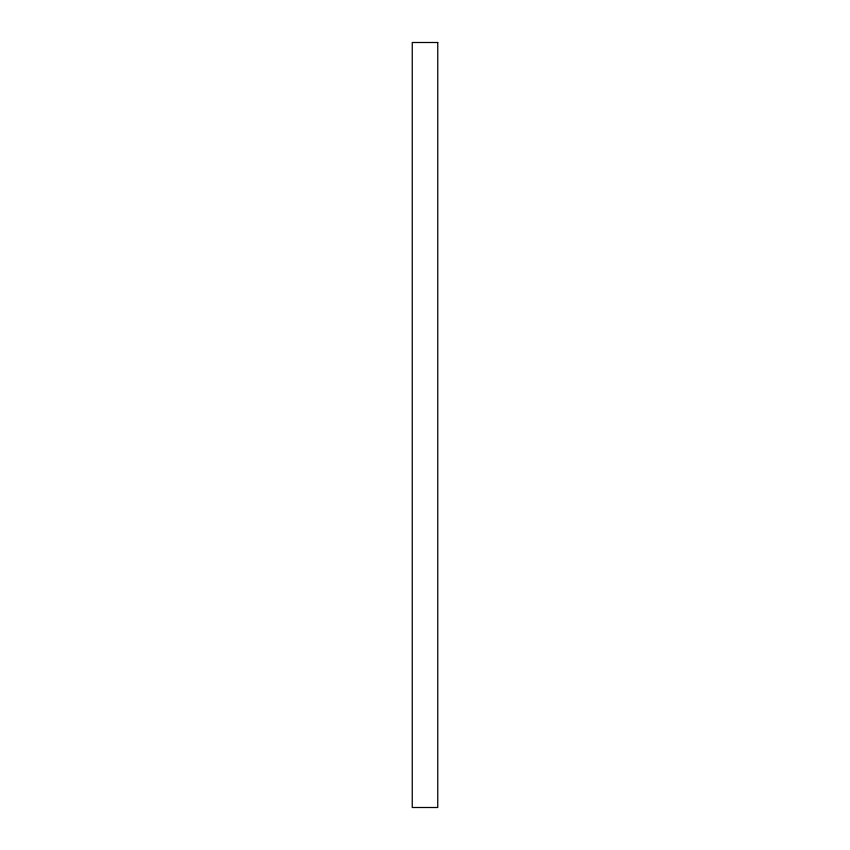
<?xml version="1.0" encoding="UTF-8"?>
<svg xmlns="http://www.w3.org/2000/svg" width="850" height="850" viewBox="0 0 850 850"><rect width="100%" height="100%" fill="white"/><g stroke="black" fill="none" stroke-linecap="round" stroke-linejoin="round"><path stroke-width="1.27" d="M437.75 42.5L412.25 42.5L412.25 807.5L437.75 807.5L437.75 42.5"/></g></svg>
